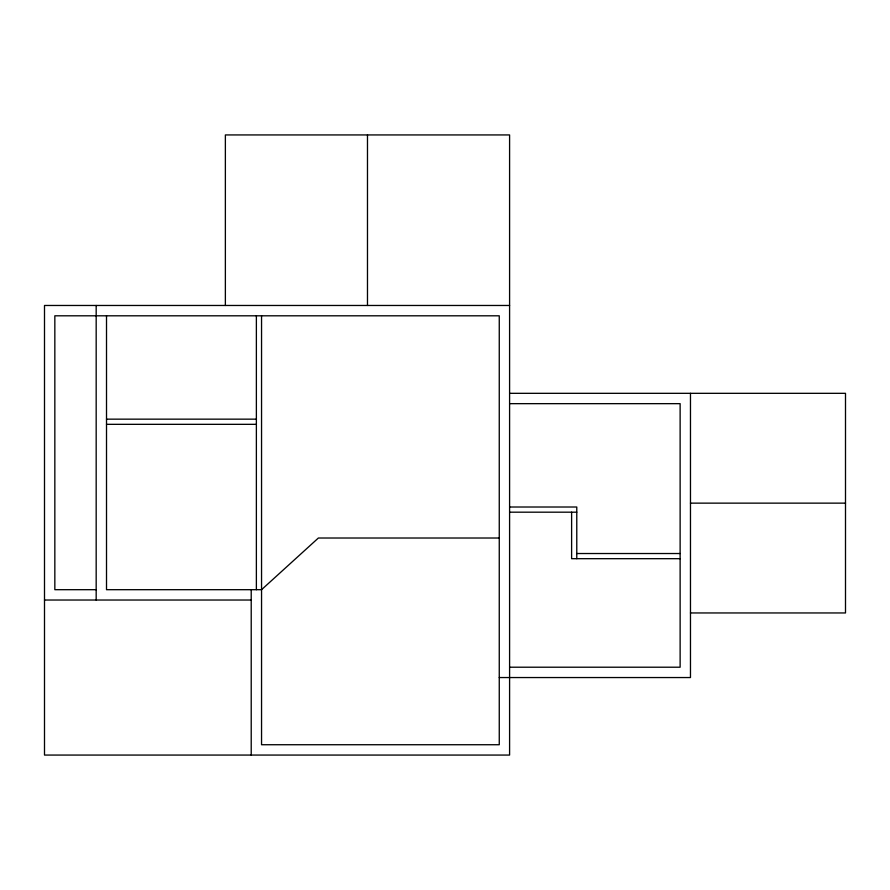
<?xml version="1.0" encoding="UTF-8"?>
<svg xmlns="http://www.w3.org/2000/svg" width="890" height="890" viewBox="0 0 890 890"><rect width="100%" height="100%" fill="white"/><g stroke="black" fill="none" stroke-linecap="round" stroke-linejoin="round"><path stroke-width="1.33" d="M509.592 305.47L44.5 305.47L44.5 755.065L509.592 755.065L509.592 134.935L225.37 134.935L225.37 305.47M509.592 393.324L845.5 393.324L845.5 612.954L690.473 612.954M509.592 403.659L680.127 403.659L680.127 667.211L509.592 667.211M106.511 419.157L256.376 419.157M106.511 424.33L256.376 424.33M690.473 503.139L845.5 503.139M509.592 507.011L576.776 507.011L576.776 558.686M509.592 512.184L576.776 512.184M499.257 538.016L318.386 538.016L261.549 589.692L106.511 589.692L106.511 315.805M576.776 553.524L680.127 553.524M680.127 558.686L571.614 558.686L571.614 512.184M96.176 589.692L54.835 589.692L54.835 315.805L499.257 315.805L499.257 744.73L261.549 744.73L261.549 315.805M44.5 600.027L251.214 600.027M499.257 677.546L690.473 677.546L690.473 393.324M367.481 134.935L367.481 305.47M256.376 315.805L256.376 589.692M251.214 589.692L251.214 755.065M96.176 305.47L96.176 600.027"/></g></svg>
